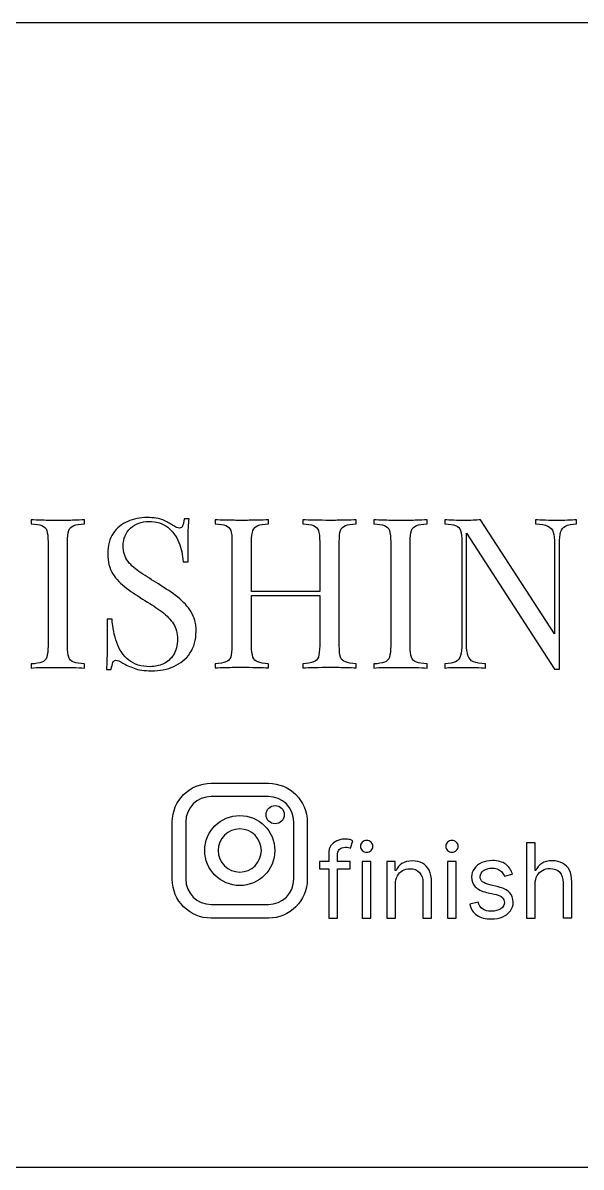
# Model space of a CAD drawing. Header units: millimetres. Extents: x -54 to 54, y -27 to 27.
# Drawn here: x -25.7 to 0.6, y -27 to 27 of the extents above; entities that cross this region are included whole.
import ezdxf

# ---------------------------------------------------------------- set-up
doc = ezdxf.new("R2010")
doc.units = ezdxf.units.MM
doc.header["$MEASUREMENT"] = 0
doc.layers.add('layer 1', color=7, linetype='Continuous')

msp = doc.modelspace()

# ---------------------------------------------------------------- linework, layer by layer
at = {"layer": 'layer 1', "lineweight": 25}
for points in [[(52.5, 27), (52.5, 27), (-52.5, 27), (-52.5, 27)], [(-52.5, -27), (-52.5, -27), (52.5, -27), (52.5, -27)]]:
    msp.add_open_spline(points, degree=3, dxfattribs=at)
at = {"layer": 'layer 1', "color": 242}
for points, knots in [([(-22.7658, 3.5476), (-22.7658, 3.5476), (-22.7658, 3.3523), (-22.7658, 3.3523), (-22.7658, 3.3523), (-22.9882, 3.3468), (-23.1619, 3.3197), (-23.2759, 3.2763), (-23.2759, 3.2763), (-23.3898, 3.2329), (-23.4659, 3.1569), (-23.5092, 3.0375), (-23.5092, 3.0375), (-23.5526, 2.9181), (-23.5689, 2.7444), (-23.5689, 2.5002), (-23.5689, 2.5002), (-23.5689, 2.5002), (-23.5689, -2.4003), (-23.5689, -2.4003), (-23.5689, -2.4003), (-23.5689, -2.6391), (-23.5473, -2.8182), (-23.5092, -2.9321), (-23.5092, -2.9321), (-23.4712, -3.0461), (-23.3898, -3.1274), (-23.2759, -3.1709), (-23.2759, -3.1709), (-23.1619, -3.2089), (-22.9937, -3.236), (-22.7658, -3.2522), (-22.7658, -3.2522), (-22.7658, -3.2522), (-22.7658, -3.4476), (-22.7658, -3.4476), (-22.7658, -3.4476), (-22.9177, -3.4368), (-23.1077, -3.4259), (-23.3356, -3.4204), (-23.3356, -3.4204), (-23.5635, -3.4204), (-23.7915, -3.4204), (-24.0249, -3.4204), (-24.0249, -3.4204), (-24.2799, -3.4204), (-24.5242, -3.4204), (-24.7466, -3.4204), (-24.7466, -3.4204), (-24.9691, -3.4204), (-25.1537, -3.4313), (-25.2893, -3.4476), (-25.2893, -3.4476), (-25.2893, -3.4476), (-25.2893, -3.2522), (-25.2893, -3.2522), (-25.2893, -3.2522), (-25.0668, -3.2415), (-24.8931, -3.2143), (-24.7791, -3.1709), (-24.7791, -3.1709), (-24.6652, -3.1329), (-24.5838, -3.0515), (-24.5458, -2.9321), (-24.5458, -2.9321), (-24.5078, -2.8127), (-24.4861, -2.6336), (-24.4861, -2.4003), (-24.4861, -2.4003), (-24.4861, -2.4003), (-24.4861, 2.5002), (-24.4861, 2.5002), (-24.4861, 2.5002), (-24.4861, 2.7444), (-24.5078, 2.9235), (-24.5458, 3.0375), (-24.5458, 3.0375), (-24.5838, 3.1514), (-24.6652, 3.2328), (-24.7791, 3.2763), (-24.7791, 3.2763), (-24.8931, 3.3197), (-25.0613, 3.3468), (-25.2893, 3.3523), (-25.2893, 3.3523), (-25.2893, 3.3523), (-25.2893, 3.5476), (-25.2893, 3.5476), (-25.2893, 3.5476), (-25.1536, 3.5421), (-24.9691, 3.5367), (-24.7466, 3.526), (-24.7466, 3.526), (-24.5242, 3.5205), (-24.28, 3.5151), (-24.0249, 3.5151), (-24.0249, 3.5151), (-23.7915, 3.5151), (-23.5635, 3.5151), (-23.3356, 3.526), (-23.3356, 3.526), (-23.1077, 3.5314), (-22.9177, 3.5367), (-22.7658, 3.5476)], [0, 0, 0, 0, 0.037037, 0.037037, 0.037037, 0.037037, 0.0740741, 0.0740741, 0.0740741, 0.0740741, 0.1111111, 0.1111111, 0.1111111, 0.1111111, 0.1481481, 0.1481481, 0.1481481, 0.1481481, 0.1851852, 0.1851852, 0.1851852, 0.1851852, 0.2222222, 0.2222222, 0.2222222, 0.2222222, 0.2592593, 0.2592593, 0.2592593, 0.2592593, 0.2962963, 0.2962963, 0.2962963, 0.2962963, 0.3333333, 0.3333333, 0.3333333, 0.3333333, 0.3703704, 0.3703704, 0.3703704, 0.3703704, 0.4074074, 0.4074074, 0.4074074, 0.4074074, 0.4444444, 0.4444444, 0.4444444, 0.4444444, 0.4814815, 0.4814815, 0.4814815, 0.4814815, 0.5185185, 0.5185185, 0.5185185, 0.5185185, 0.5555556, 0.5555556, 0.5555556, 0.5555556, 0.5925926, 0.5925926, 0.5925926, 0.5925926, 0.6296296, 0.6296296, 0.6296296, 0.6296296, 0.6666667, 0.6666667, 0.6666667, 0.6666667, 0.7037037, 0.7037037, 0.7037037, 0.7037037, 0.7407407, 0.7407407, 0.7407407, 0.7407407, 0.7777778, 0.7777778, 0.7777778, 0.7777778, 0.8148148, 0.8148148, 0.8148148, 0.8148148, 0.8518519, 0.8518519, 0.8518519, 0.8518519, 0.8888889, 0.8888889, 0.8888889, 0.8888889, 0.9259259, 0.9259259, 0.9259259, 0.9259259, 1, 1, 1, 1]), ([(-19.8244, 3.6562), (-19.4933, 3.6562), (-19.2437, 3.6181), (-19.0754, 3.5422), (-19.0754, 3.5422), (-18.9018, 3.4662), (-18.7553, 3.3848), (-18.6196, 3.2925), (-18.6196, 3.2925), (-18.5382, 3.2492), (-18.4786, 3.2111), (-18.4243, 3.1895), (-18.4243, 3.1895), (-18.37, 3.1678), (-18.3265, 3.1569), (-18.2832, 3.1569), (-18.2832, 3.1569), (-18.2181, 3.1569), (-18.1692, 3.195), (-18.1421, 3.2655), (-18.1421, 3.2655), (-18.1149, 3.336), (-18.0878, 3.4446), (-18.0661, 3.5911), (-18.0661, 3.5911), (-18.0661, 3.5911), (-17.8381, 3.591), (-17.8381, 3.591), (-17.8381, 3.591), (-17.8436, 3.477), (-17.8544, 3.3468), (-17.8653, 3.1895), (-17.8653, 3.1895), (-17.8762, 3.0321), (-17.8816, 2.8312), (-17.887, 2.5762), (-17.887, 2.5762), (-17.887, 2.3211), (-17.887, 1.9901), (-17.887, 1.5723), (-17.887, 1.5723), (-17.887, 1.5723), (-18.1149, 1.5723), (-18.1149, 1.5723), (-18.1149, 1.5723), (-18.1366, 1.887), (-18.2017, 2.1909), (-18.3212, 2.4839), (-18.3212, 2.4839), (-18.4405, 2.7716), (-18.6142, 3.0103), (-18.8421, 3.1949), (-18.8421, 3.1949), (-19.07, 3.3793), (-19.3685, 3.4716), (-19.7375, 3.4716), (-19.7375, 3.4716), (-20.0849, 3.4716), (-20.3724, 3.3686), (-20.6005, 3.1569), (-20.6005, 3.1569), (-20.8284, 2.9453), (-20.9423, 2.6685), (-20.9423, 2.3266), (-20.9423, 2.3266), (-20.9423, 2.0281), (-20.8663, 1.7839), (-20.7143, 1.5831), (-20.7143, 1.5831), (-20.5624, 1.3823), (-20.3617, 1.2032), (-20.1066, 1.0404), (-20.1066, 1.0404), (-19.8515, 0.8776), (-19.5801, 0.7039), (-19.2817, 0.5194), (-19.2817, 0.5194), (-18.9398, 0.3078), (-18.6359, 0.1016), (-18.3699, -0.1101), (-18.3699, -0.1101), (-18.104, -0.3163), (-17.8924, -0.5443), (-17.7404, -0.7938), (-17.7404, -0.7938), (-17.5884, -1.0435), (-17.507, -1.3474), (-17.507, -1.7001), (-17.507, -1.7001), (-17.507, -2.1234), (-17.6047, -2.4708), (-17.7947, -2.7474), (-17.7947, -2.7474), (-17.9847, -3.0242), (-18.2396, -3.2305), (-18.5545, -3.3716), (-18.5545, -3.3716), (-18.8692, -3.5073), (-19.2221, -3.5778), (-19.6019, -3.5778), (-19.6019, -3.5778), (-19.9492, -3.5778), (-20.2259, -3.5398), (-20.4322, -3.4584), (-20.4322, -3.4584), (-20.6384, -3.377), (-20.8121, -3.2956), (-20.9531, -3.2143), (-20.9531, -3.2143), (-21.0998, -3.122), (-21.2082, -3.0785), (-21.2896, -3.0785), (-21.2896, -3.0785), (-21.3547, -3.0785), (-21.4036, -3.1165), (-21.4307, -3.1871), (-21.4307, -3.1871), (-21.4579, -3.2576), (-21.485, -3.3662), (-21.5068, -3.5127), (-21.5068, -3.5127), (-21.5068, -3.5127), (-21.7347, -3.5127), (-21.7347, -3.5127), (-21.7347, -3.5127), (-21.7238, -3.377), (-21.7129, -3.2088), (-21.7075, -3.0243), (-21.7075, -3.0243), (-21.7075, -2.8343), (-21.702, -2.5901), (-21.6966, -2.2862), (-21.6966, -2.2862), (-21.6966, -1.9823), (-21.6966, -1.6025), (-21.6966, -1.1411), (-21.6966, -1.1411), (-21.6966, -1.1411), (-21.4688, -1.1412), (-21.4688, -1.1412), (-21.4688, -1.1412), (-21.4416, -1.5373), (-21.3656, -1.9064), (-21.2463, -2.2483), (-21.2463, -2.2483), (-21.1268, -2.5901), (-20.937, -2.8669), (-20.6819, -3.0732), (-20.6819, -3.0732), (-20.4269, -3.2794), (-20.0904, -3.3825), (-19.667, -3.3825), (-19.667, -3.3825), (-19.45, -3.3825), (-19.2437, -3.3391), (-19.0484, -3.2467), (-19.0484, -3.2467), (-18.853, -3.1599), (-18.6956, -3.0134), (-18.5707, -2.8235), (-18.5707, -2.8235), (-18.4459, -2.6336), (-18.3809, -2.3785), (-18.3809, -2.0692), (-18.3809, -2.0692), (-18.3809, -1.7978), (-18.4459, -1.5645), (-18.5707, -1.3636), (-18.5707, -1.3636), (-18.701, -1.1629), (-18.8802, -0.9729), (-19.1081, -0.7993), (-19.1081, -0.7993), (-19.3414, -0.6257), (-19.6074, -0.4466), (-19.9167, -0.262), (-19.9167, -0.262), (-20.226, -0.072), (-20.5137, 0.1232), (-20.785, 0.3187), (-20.785, 0.3187), (-21.0564, 0.5141), (-21.2681, 0.7474), (-21.4309, 1.0025), (-21.4309, 1.0025), (-21.5937, 1.2629), (-21.6749, 1.5776), (-21.6749, 1.9467), (-21.6749, 1.9467), (-21.6749, 2.3374), (-21.5882, 2.6576), (-21.4145, 2.9073), (-21.4145, 2.9073), (-21.2409, 3.1623), (-21.013, 3.3469), (-20.7307, 3.4716), (-20.7307, 3.4716), (-20.4486, 3.5965), (-20.1446, 3.6562), (-19.8244, 3.6562), (-19.8244, 3.6562), (-19.8244, 3.6562), (-19.8244, 3.6562), (-19.8244, 3.6562)], [0, 0, 0, 0, 0.0192308, 0.0192308, 0.0192308, 0.0192308, 0.0384615, 0.0384615, 0.0384615, 0.0384615, 0.0576923, 0.0576923, 0.0576923, 0.0576923, 0.0769231, 0.0769231, 0.0769231, 0.0769231, 0.0961538, 0.0961538, 0.0961538, 0.0961538, 0.1153846, 0.1153846, 0.1153846, 0.1153846, 0.1346154, 0.1346154, 0.1346154, 0.1346154, 0.1538462, 0.1538462, 0.1538462, 0.1538462, 0.1730769, 0.1730769, 0.1730769, 0.1730769, 0.1923077, 0.1923077, 0.1923077, 0.1923077, 0.2115385, 0.2115385, 0.2115385, 0.2115385, 0.2307692, 0.2307692, 0.2307692, 0.2307692, 0.25, 0.25, 0.25, 0.25, 0.2692308, 0.2692308, 0.2692308, 0.2692308, 0.2884615, 0.2884615, 0.2884615, 0.2884615, 0.3076923, 0.3076923, 0.3076923, 0.3076923, 0.3269231, 0.3269231, 0.3269231, 0.3269231, 0.3461538, 0.3461538, 0.3461538, 0.3461538, 0.3653846, 0.3653846, 0.3653846, 0.3653846, 0.3846154, 0.3846154, 0.3846154, 0.3846154, 0.4038462, 0.4038462, 0.4038462, 0.4038462, 0.4230769, 0.4230769, 0.4230769, 0.4230769, 0.4423077, 0.4423077, 0.4423077, 0.4423077, 0.4615385, 0.4615385, 0.4615385, 0.4615385, 0.4807692, 0.4807692, 0.4807692, 0.4807692, 0.5, 0.5, 0.5, 0.5, 0.5192308, 0.5192308, 0.5192308, 0.5192308, 0.5384615, 0.5384615, 0.5384615, 0.5384615, 0.5576923, 0.5576923, 0.5576923, 0.5576923, 0.5769231, 0.5769231, 0.5769231, 0.5769231, 0.5961538, 0.5961538, 0.5961538, 0.5961538, 0.6153846, 0.6153846, 0.6153846, 0.6153846, 0.6346154, 0.6346154, 0.6346154, 0.6346154, 0.6538462, 0.6538462, 0.6538462, 0.6538462, 0.6730769, 0.6730769, 0.6730769, 0.6730769, 0.6923077, 0.6923077, 0.6923077, 0.6923077, 0.7115385, 0.7115385, 0.7115385, 0.7115385, 0.7307692, 0.7307692, 0.7307692, 0.7307692, 0.75, 0.75, 0.75, 0.75, 0.7692308, 0.7692308, 0.7692308, 0.7692308, 0.7884615, 0.7884615, 0.7884615, 0.7884615, 0.8076923, 0.8076923, 0.8076923, 0.8076923, 0.8269231, 0.8269231, 0.8269231, 0.8269231, 0.8461538, 0.8461538, 0.8461538, 0.8461538, 0.8653846, 0.8653846, 0.8653846, 0.8653846, 0.8846154, 0.8846154, 0.8846154, 0.8846154, 0.9038462, 0.9038462, 0.9038462, 0.9038462, 0.9230769, 0.9230769, 0.9230769, 0.9230769, 0.9423077, 0.9423077, 0.9423077, 0.9423077, 0.9615385, 0.9615385, 0.9615385, 0.9615385, 1, 1, 1, 1]), ([(-10.756, 2.5002), (-10.756, 2.5002), (-10.756, -2.3948), (-10.756, -2.3948), (-10.756, -2.3948), (-10.756, -2.6336), (-10.7397, -2.8127), (-10.6964, -2.9266), (-10.6964, -2.9266), (-10.6583, -3.0461), (-10.5824, -3.1274), (-10.4685, -3.1599), (-10.4685, -3.1599), (-10.349, -3.198), (-10.1808, -3.2306), (-9.9583, -3.2413), (-9.9583, -3.2413), (-9.9583, -3.2413), (-9.9583, -3.4422), (-9.9583, -3.4422), (-9.9583, -3.4422), (-10.094, -3.4259), (-10.2785, -3.4204), (-10.5064, -3.415), (-10.5064, -3.415), (-10.729, -3.415), (-10.9678, -3.4095), (-11.2227, -3.4095), (-11.2227, -3.4095), (-11.4453, -3.4095), (-11.6732, -3.415), (-11.9065, -3.415), (-11.9065, -3.415), (-12.1344, -3.4204), (-12.3244, -3.4259), (-12.4764, -3.4422), (-12.4764, -3.4422), (-12.4764, -3.4422), (-12.4764, -3.2413), (-12.4764, -3.2413), (-12.4764, -3.2413), (-12.2539, -3.2306), (-12.0856, -3.2034), (-11.9717, -3.1599), (-11.9717, -3.1599), (-11.8578, -3.1274), (-11.7764, -3.0461), (-11.7383, -2.9266), (-11.7383, -2.9266), (-11.7058, -2.8127), (-11.6787, -2.6336), (-11.6787, -2.3948), (-11.6787, -2.3948), (-11.6787, -2.3948), (-11.6787, -0.0287), (-11.6787, -0.0287), (-11.6787, -0.0287), (-11.6787, -0.0287), (-14.8914, -0.0287), (-14.8914, -0.0287), (-14.8914, -0.0287), (-14.8914, -0.0287), (-14.8914, -2.3948), (-14.8914, -2.3948), (-14.8914, -2.3948), (-14.8914, -2.6336), (-14.8697, -2.8127), (-14.8262, -2.9266), (-14.8262, -2.9266), (-14.7883, -3.0461), (-14.7123, -3.1274), (-14.5983, -3.1599), (-14.5983, -3.1599), (-14.4844, -3.198), (-14.3107, -3.2306), (-14.0881, -3.2413), (-14.0881, -3.2413), (-14.0881, -3.2413), (-14.0881, -3.4422), (-14.0881, -3.4422), (-14.0881, -3.4422), (-14.2455, -3.4259), (-14.4355, -3.4204), (-14.658, -3.415), (-14.658, -3.415), (-14.886, -3.415), (-15.1193, -3.4095), (-15.3472, -3.4095), (-15.3472, -3.4095), (-15.6023, -3.4095), (-15.8411, -3.415), (-16.0635, -3.415), (-16.0635, -3.415), (-16.286, -3.4204), (-16.4706, -3.4259), (-16.6116, -3.4422), (-16.6116, -3.4422), (-16.6116, -3.4422), (-16.6116, -3.2413), (-16.6116, -3.2413), (-16.6116, -3.2413), (-16.3892, -3.2306), (-16.2155, -3.2034), (-16.1016, -3.1599), (-16.1016, -3.1599), (-15.9876, -3.1274), (-15.9116, -3.0461), (-15.8737, -2.9266), (-15.8737, -2.9266), (-15.8356, -2.8127), (-15.8139, -2.6336), (-15.8139, -2.3948), (-15.8139, -2.3948), (-15.8139, -2.3948), (-15.8139, 2.5002), (-15.8139, 2.5002), (-15.8139, 2.5002), (-15.8139, 2.7499), (-15.8302, 2.9235), (-15.8737, 3.043), (-15.8737, 3.043), (-15.9116, 3.1569), (-15.9876, 3.2383), (-16.1016, 3.2763), (-16.1016, 3.2763), (-16.2155, 3.3197), (-16.3892, 3.3468), (-16.6116, 3.3523), (-16.6116, 3.3523), (-16.6116, 3.3523), (-16.6116, 3.5476), (-16.6116, 3.5476), (-16.6116, 3.5476), (-16.476, 3.5421), (-16.2915, 3.5367), (-16.0635, 3.5314), (-16.0635, 3.5314), (-15.8411, 3.5259), (-15.5969, 3.5205), (-15.3472, 3.5205), (-15.3472, 3.5205), (-15.1193, 3.5205), (-14.886, 3.526), (-14.658, 3.5314), (-14.658, 3.5314), (-14.4355, 3.5367), (-14.2455, 3.5421), (-14.0881, 3.5476), (-14.0881, 3.5476), (-14.0881, 3.5476), (-14.0881, 3.3523), (-14.0881, 3.3523), (-14.0881, 3.3523), (-14.3107, 3.3468), (-14.4844, 3.3251), (-14.5983, 3.2763), (-14.5983, 3.2763), (-14.7123, 3.2383), (-14.7883, 3.1569), (-14.8262, 3.043), (-14.8262, 3.043), (-14.8643, 2.929), (-14.8914, 2.7499), (-14.8914, 2.5002), (-14.8914, 2.5002), (-14.8914, 2.5002), (-14.8914, 0.1721), (-14.8914, 0.1721), (-14.8914, 0.1721), (-14.8914, 0.1721), (-11.6787, 0.1721), (-11.6787, 0.1721), (-11.6787, 0.1721), (-11.6787, 0.1721), (-11.6787, 2.5002), (-11.6787, 2.5002), (-11.6787, 2.5002), (-11.6787, 2.7499), (-11.7004, 2.9235), (-11.7383, 3.043), (-11.7383, 3.043), (-11.7764, 3.1569), (-11.8578, 3.2383), (-11.9717, 3.2763), (-11.9717, 3.2763), (-12.0856, 3.3197), (-12.2539, 3.3468), (-12.4764, 3.3523), (-12.4764, 3.3523), (-12.4764, 3.3523), (-12.4764, 3.5476), (-12.4764, 3.5476), (-12.4764, 3.5476), (-12.3244, 3.5421), (-12.1399, 3.5367), (-11.9065, 3.5314), (-11.9065, 3.5314), (-11.6732, 3.5259), (-11.4453, 3.5205), (-11.2227, 3.5205), (-11.2227, 3.5205), (-10.9623, 3.5205), (-10.729, 3.526), (-10.5064, 3.5314), (-10.5064, 3.5314), (-10.2839, 3.5367), (-10.0994, 3.5421), (-9.9583, 3.5476), (-9.9583, 3.5476), (-9.9583, 3.5476), (-9.9583, 3.3523), (-9.9583, 3.3523), (-9.9583, 3.3523), (-10.1808, 3.3468), (-10.349, 3.3251), (-10.4685, 3.2763), (-10.4685, 3.2763), (-10.5823, 3.2383), (-10.6583, 3.1569), (-10.6964, 3.043), (-10.6964, 3.043), (-10.7343, 2.929), (-10.756, 2.7499), (-10.756, 2.5002)], [0, 0, 0, 0, 0.0175439, 0.0175439, 0.0175439, 0.0175439, 0.0350877, 0.0350877, 0.0350877, 0.0350877, 0.0526316, 0.0526316, 0.0526316, 0.0526316, 0.0701754, 0.0701754, 0.0701754, 0.0701754, 0.0877193, 0.0877193, 0.0877193, 0.0877193, 0.1052632, 0.1052632, 0.1052632, 0.1052632, 0.122807, 0.122807, 0.122807, 0.122807, 0.1403509, 0.1403509, 0.1403509, 0.1403509, 0.1578947, 0.1578947, 0.1578947, 0.1578947, 0.1754386, 0.1754386, 0.1754386, 0.1754386, 0.1929825, 0.1929825, 0.1929825, 0.1929825, 0.2105263, 0.2105263, 0.2105263, 0.2105263, 0.2280702, 0.2280702, 0.2280702, 0.2280702, 0.245614, 0.245614, 0.245614, 0.245614, 0.2631579, 0.2631579, 0.2631579, 0.2631579, 0.2807018, 0.2807018, 0.2807018, 0.2807018, 0.2982456, 0.2982456, 0.2982456, 0.2982456, 0.3157895, 0.3157895, 0.3157895, 0.3157895, 0.3333333, 0.3333333, 0.3333333, 0.3333333, 0.3508772, 0.3508772, 0.3508772, 0.3508772, 0.3684211, 0.3684211, 0.3684211, 0.3684211, 0.3859649, 0.3859649, 0.3859649, 0.3859649, 0.4035088, 0.4035088, 0.4035088, 0.4035088, 0.4210526, 0.4210526, 0.4210526, 0.4210526, 0.4385965, 0.4385965, 0.4385965, 0.4385965, 0.4561404, 0.4561404, 0.4561404, 0.4561404, 0.4736842, 0.4736842, 0.4736842, 0.4736842, 0.4912281, 0.4912281, 0.4912281, 0.4912281, 0.5087719, 0.5087719, 0.5087719, 0.5087719, 0.5263158, 0.5263158, 0.5263158, 0.5263158, 0.5438596, 0.5438596, 0.5438596, 0.5438596, 0.5614035, 0.5614035, 0.5614035, 0.5614035, 0.5789474, 0.5789474, 0.5789474, 0.5789474, 0.5964912, 0.5964912, 0.5964912, 0.5964912, 0.6140351, 0.6140351, 0.6140351, 0.6140351, 0.6315789, 0.6315789, 0.6315789, 0.6315789, 0.6491228, 0.6491228, 0.6491228, 0.6491228, 0.6666667, 0.6666667, 0.6666667, 0.6666667, 0.6842105, 0.6842105, 0.6842105, 0.6842105, 0.7017544, 0.7017544, 0.7017544, 0.7017544, 0.7192982, 0.7192982, 0.7192982, 0.7192982, 0.7368421, 0.7368421, 0.7368421, 0.7368421, 0.754386, 0.754386, 0.754386, 0.754386, 0.7719298, 0.7719298, 0.7719298, 0.7719298, 0.7894737, 0.7894737, 0.7894737, 0.7894737, 0.8070175, 0.8070175, 0.8070175, 0.8070175, 0.8245614, 0.8245614, 0.8245614, 0.8245614, 0.8421053, 0.8421053, 0.8421053, 0.8421053, 0.8596491, 0.8596491, 0.8596491, 0.8596491, 0.877193, 0.877193, 0.877193, 0.877193, 0.8947368, 0.8947368, 0.8947368, 0.8947368, 0.9122807, 0.9122807, 0.9122807, 0.9122807, 0.9298246, 0.9298246, 0.9298246, 0.9298246, 0.9473684, 0.9473684, 0.9473684, 0.9473684, 0.9649123, 0.9649123, 0.9649123, 0.9649123, 1, 1, 1, 1]), ([(-6.6099, 3.5476), (-6.6099, 3.5476), (-6.6099, 3.3523), (-6.6099, 3.3523), (-6.6099, 3.3523), (-6.8324, 3.3468), (-7.0061, 3.3197), (-7.1201, 3.2763), (-7.1201, 3.2763), (-7.234, 3.2329), (-7.31, 3.1569), (-7.3534, 3.0375), (-7.3534, 3.0375), (-7.3968, 2.9181), (-7.4131, 2.7444), (-7.4131, 2.5002), (-7.4131, 2.5002), (-7.4131, 2.5002), (-7.4131, -2.4003), (-7.4131, -2.4003), (-7.4131, -2.4003), (-7.4131, -2.6391), (-7.3914, -2.8182), (-7.3534, -2.9321), (-7.3534, -2.9321), (-7.3154, -3.0461), (-7.234, -3.1274), (-7.1201, -3.1709), (-7.1201, -3.1709), (-7.0061, -3.2089), (-6.8379, -3.236), (-6.6099, -3.2522), (-6.6099, -3.2522), (-6.6099, -3.2522), (-6.6099, -3.4476), (-6.6099, -3.4476), (-6.6099, -3.4476), (-6.7619, -3.4368), (-6.9519, -3.4259), (-7.1798, -3.4204), (-7.1798, -3.4204), (-7.4077, -3.4204), (-7.6356, -3.4204), (-7.869, -3.4204), (-7.869, -3.4204), (-8.124, -3.4204), (-8.3682, -3.4204), (-8.5908, -3.4204), (-8.5908, -3.4204), (-8.8133, -3.4204), (-8.9978, -3.4313), (-9.1335, -3.4476), (-9.1335, -3.4476), (-9.1335, -3.4476), (-9.1335, -3.2522), (-9.1335, -3.2522), (-9.1335, -3.2522), (-8.911, -3.2415), (-8.7373, -3.2143), (-8.6233, -3.1709), (-8.6233, -3.1709), (-8.5094, -3.1329), (-8.428, -3.0515), (-8.39, -2.9321), (-8.39, -2.9321), (-8.352, -2.8127), (-8.3303, -2.6336), (-8.3303, -2.4003), (-8.3303, -2.4003), (-8.3303, -2.4003), (-8.3303, 2.5002), (-8.3303, 2.5002), (-8.3303, 2.5002), (-8.3303, 2.7444), (-8.352, 2.9235), (-8.39, 3.0375), (-8.39, 3.0375), (-8.428, 3.1514), (-8.5094, 3.2328), (-8.6233, 3.2763), (-8.6233, 3.2763), (-8.7373, 3.3197), (-8.9055, 3.3468), (-9.1335, 3.3523), (-9.1335, 3.3523), (-9.1335, 3.3523), (-9.1335, 3.5476), (-9.1335, 3.5476), (-9.1335, 3.5476), (-8.9978, 3.5421), (-8.8133, 3.5367), (-8.5908, 3.526), (-8.5908, 3.526), (-8.3682, 3.5205), (-8.1242, 3.5151), (-7.869, 3.5151), (-7.869, 3.5151), (-7.6356, 3.5151), (-7.4077, 3.5151), (-7.1798, 3.526), (-7.1798, 3.526), (-6.9519, 3.5314), (-6.7619, 3.5367), (-6.6099, 3.5476)], [0, 0, 0, 0, 0.037037, 0.037037, 0.037037, 0.037037, 0.0740741, 0.0740741, 0.0740741, 0.0740741, 0.1111111, 0.1111111, 0.1111111, 0.1111111, 0.1481481, 0.1481481, 0.1481481, 0.1481481, 0.1851852, 0.1851852, 0.1851852, 0.1851852, 0.2222222, 0.2222222, 0.2222222, 0.2222222, 0.2592593, 0.2592593, 0.2592593, 0.2592593, 0.2962963, 0.2962963, 0.2962963, 0.2962963, 0.3333333, 0.3333333, 0.3333333, 0.3333333, 0.3703704, 0.3703704, 0.3703704, 0.3703704, 0.4074074, 0.4074074, 0.4074074, 0.4074074, 0.4444444, 0.4444444, 0.4444444, 0.4444444, 0.4814815, 0.4814815, 0.4814815, 0.4814815, 0.5185185, 0.5185185, 0.5185185, 0.5185185, 0.5555556, 0.5555556, 0.5555556, 0.5555556, 0.5925926, 0.5925926, 0.5925926, 0.5925926, 0.6296296, 0.6296296, 0.6296296, 0.6296296, 0.6666667, 0.6666667, 0.6666667, 0.6666667, 0.7037037, 0.7037037, 0.7037037, 0.7037037, 0.7407407, 0.7407407, 0.7407407, 0.7407407, 0.7777778, 0.7777778, 0.7777778, 0.7777778, 0.8148148, 0.8148148, 0.8148148, 0.8148148, 0.8518519, 0.8518519, 0.8518519, 0.8518519, 0.8888889, 0.8888889, 0.8888889, 0.8888889, 0.9259259, 0.9259259, 0.9259259, 0.9259259, 1, 1, 1, 1]), ([(0.4233, 3.5476), (0.4233, 3.5476), (0.4233, 3.3523), (0.4233, 3.3523), (0.4233, 3.3523), (0.2007, 3.3468), (0.0271, 3.3143), (-0.0869, 3.2546), (-0.0869, 3.2546), (-0.2009, 3.1949), (-0.2823, 3.1026), (-0.3202, 2.9669), (-0.3202, 2.9669), (-0.3583, 2.8312), (-0.3799, 2.6467), (-0.3799, 2.4025), (-0.3799, 2.4025), (-0.3799, 2.4025), (-0.3799, -3.4964), (-0.3799, -3.4964), (-0.3799, -3.4964), (-0.3799, -3.4964), (-0.6079, -3.4964), (-0.6079, -3.4964), (-0.6079, -3.4964), (-0.6079, -3.4964), (-4.754, 2.9127), (-4.754, 2.9127), (-4.754, 2.9127), (-4.754, 2.9127), (-4.754, -2.3026), (-4.754, -2.3026), (-4.754, -2.3026), (-4.754, -2.5413), (-4.7323, -2.7259), (-4.6889, -2.8615), (-4.6889, -2.8615), (-4.6454, -2.9973), (-4.5586, -3.0949), (-4.4338, -3.1492), (-4.4338, -3.1492), (-4.3035, -3.2034), (-4.1137, -3.2415), (-3.8586, -3.2522), (-3.8586, -3.2522), (-3.8586, -3.2522), (-3.8586, -3.4476), (-3.8586, -3.4476), (-3.8586, -3.4476), (-3.978, -3.4368), (-4.1299, -3.4259), (-4.3199, -3.4204), (-4.3199, -3.4204), (-4.5098, -3.415), (-4.6944, -3.4204), (-4.8625, -3.4204), (-4.8625, -3.4204), (-5.0308, -3.4204), (-5.1936, -3.4204), (-5.3618, -3.4204), (-5.3618, -3.4204), (-5.5301, -3.4204), (-5.6712, -3.4313), (-5.7797, -3.4476), (-5.7797, -3.4476), (-5.7797, -3.4476), (-5.7797, -3.2522), (-5.7797, -3.2522), (-5.7797, -3.2522), (-5.5572, -3.2415), (-5.3836, -3.2034), (-5.2695, -3.1492), (-5.2695, -3.1492), (-5.1557, -3.0949), (-5.0797, -2.9973), (-5.0362, -2.8615), (-5.0362, -2.8615), (-4.9983, -2.7259), (-4.9765, -2.5413), (-4.9765, -2.3026), (-4.9765, -2.3026), (-4.9765, -2.3026), (-4.9765, 2.5002), (-4.9765, 2.5002), (-4.9765, 2.5002), (-4.9765, 2.7444), (-4.9983, 2.9235), (-5.0362, 3.0375), (-5.0362, 3.0375), (-5.0743, 3.1514), (-5.1502, 3.2328), (-5.2695, 3.2763), (-5.2695, 3.2763), (-5.3835, 3.3197), (-5.5572, 3.3468), (-5.7797, 3.3523), (-5.7797, 3.3523), (-5.7797, 3.3523), (-5.7797, 3.5476), (-5.7797, 3.5476), (-5.7797, 3.5476), (-5.6658, 3.5421), (-5.5246, 3.5367), (-5.3618, 3.526), (-5.3618, 3.526), (-5.1936, 3.5205), (-5.0253, 3.5151), (-4.8625, 3.5151), (-4.8625, 3.5151), (-4.716, 3.5151), (-4.5804, 3.5151), (-4.4502, 3.526), (-4.4502, 3.526), (-4.3199, 3.5314), (-4.2005, 3.5367), (-4.0919, 3.5476), (-4.0919, 3.5476), (-4.0919, 3.5476), (-0.6025, -1.825), (-0.6025, -1.825), (-0.6025, -1.825), (-0.6025, -1.825), (-0.6025, 2.4025), (-0.6025, 2.4025), (-0.6025, 2.4025), (-0.6025, 2.6467), (-0.6241, 2.8313), (-0.6675, 2.9669), (-0.6675, 2.9669), (-0.7109, 3.0972), (-0.7978, 3.1949), (-0.9226, 3.2546), (-0.9226, 3.2546), (-1.0528, 3.3143), (-1.2428, 3.3468), (-1.5033, 3.3523), (-1.5033, 3.3523), (-1.5033, 3.3523), (-1.5033, 3.5476), (-1.5033, 3.5476), (-1.5033, 3.5476), (-1.3839, 3.5421), (-1.2265, 3.5367), (-1.0365, 3.526), (-1.0365, 3.526), (-0.8467, 3.5151), (-0.6621, 3.5151), (-0.4993, 3.5151), (-0.4993, 3.5151), (-0.3364, 3.5151), (-0.1574, 3.5151), (0.0109, 3.526), (0.0109, 3.526), (0.1791, 3.5314), (0.3147, 3.5367), (0.4179, 3.5476), (0.4179, 3.5476), (0.4179, 3.5476), (0.4233, 3.5476), (0.4233, 3.5476)], [0, 0, 0, 0, 0.0243902, 0.0243902, 0.0243902, 0.0243902, 0.0487805, 0.0487805, 0.0487805, 0.0487805, 0.0731707, 0.0731707, 0.0731707, 0.0731707, 0.097561, 0.097561, 0.097561, 0.097561, 0.1219512, 0.1219512, 0.1219512, 0.1219512, 0.1463415, 0.1463415, 0.1463415, 0.1463415, 0.1707317, 0.1707317, 0.1707317, 0.1707317, 0.195122, 0.195122, 0.195122, 0.195122, 0.2195122, 0.2195122, 0.2195122, 0.2195122, 0.2439024, 0.2439024, 0.2439024, 0.2439024, 0.2682927, 0.2682927, 0.2682927, 0.2682927, 0.2926829, 0.2926829, 0.2926829, 0.2926829, 0.3170732, 0.3170732, 0.3170732, 0.3170732, 0.3414634, 0.3414634, 0.3414634, 0.3414634, 0.3658537, 0.3658537, 0.3658537, 0.3658537, 0.3902439, 0.3902439, 0.3902439, 0.3902439, 0.4146341, 0.4146341, 0.4146341, 0.4146341, 0.4390244, 0.4390244, 0.4390244, 0.4390244, 0.4634146, 0.4634146, 0.4634146, 0.4634146, 0.4878049, 0.4878049, 0.4878049, 0.4878049, 0.5121951, 0.5121951, 0.5121951, 0.5121951, 0.5365854, 0.5365854, 0.5365854, 0.5365854, 0.5609756, 0.5609756, 0.5609756, 0.5609756, 0.5853659, 0.5853659, 0.5853659, 0.5853659, 0.6097561, 0.6097561, 0.6097561, 0.6097561, 0.6341463, 0.6341463, 0.6341463, 0.6341463, 0.6585366, 0.6585366, 0.6585366, 0.6585366, 0.6829268, 0.6829268, 0.6829268, 0.6829268, 0.7073171, 0.7073171, 0.7073171, 0.7073171, 0.7317073, 0.7317073, 0.7317073, 0.7317073, 0.7560976, 0.7560976, 0.7560976, 0.7560976, 0.7804878, 0.7804878, 0.7804878, 0.7804878, 0.804878, 0.804878, 0.804878, 0.804878, 0.8292683, 0.8292683, 0.8292683, 0.8292683, 0.8536585, 0.8536585, 0.8536585, 0.8536585, 0.8780488, 0.8780488, 0.8780488, 0.8780488, 0.902439, 0.902439, 0.902439, 0.902439, 0.9268293, 0.9268293, 0.9268293, 0.9268293, 0.9512195, 0.9512195, 0.9512195, 0.9512195, 1, 1, 1, 1]), ([(-14.0959, -8.8842), (-14.0959, -8.8842), (-16.7985, -8.8842), (-16.7985, -8.8842), (-16.7985, -8.8842), (-17.8079, -8.8842), (-18.6301, -9.7065), (-18.6301, -10.7159), (-18.6301, -10.7159), (-18.6301, -10.7159), (-18.6301, -13.4183), (-18.6301, -13.4183), (-18.6301, -13.4183), (-18.6301, -14.4278), (-17.8079, -15.2499), (-16.7985, -15.2499), (-16.7985, -15.2499), (-16.7985, -15.2499), (-14.0959, -15.2499), (-14.0959, -15.2499), (-14.0959, -15.2499), (-13.0866, -15.2499), (-12.2644, -14.4278), (-12.2644, -13.4183), (-12.2644, -13.4183), (-12.2644, -13.4183), (-12.2644, -10.7159), (-12.2644, -10.7159), (-12.2644, -10.7159), (-12.2644, -9.7065), (-13.0866, -8.8842), (-14.0959, -8.8842)], [0, 0, 0, 0, 0.1111111, 0.1111111, 0.1111111, 0.1111111, 0.2222222, 0.2222222, 0.2222222, 0.2222222, 0.3333333, 0.3333333, 0.3333333, 0.3333333, 0.4444444, 0.4444444, 0.4444444, 0.4444444, 0.5555556, 0.5555556, 0.5555556, 0.5555556, 0.6666667, 0.6666667, 0.6666667, 0.6666667, 0.7777778, 0.7777778, 0.7777778, 0.7777778, 1, 1, 1, 1]), ([(-12.8994, -10.7077), (-12.8994, -10.7077), (-12.8994, -13.4102), (-12.8994, -13.4102), (-12.8994, -13.4102), (-12.8994, -14.0695), (-13.4366, -14.6068), (-14.0959, -14.6068), (-14.0959, -14.6068), (-14.0959, -14.6068), (-16.7985, -14.6069), (-16.7985, -14.6069), (-16.7985, -14.6069), (-17.4579, -14.6069), (-17.9951, -14.0695), (-17.9951, -13.4103), (-17.9951, -13.4103), (-17.9951, -13.4103), (-17.9951, -10.7077), (-17.9951, -10.7077), (-17.9951, -10.7077), (-17.9951, -10.0484), (-17.4579, -9.5111), (-16.7985, -9.5111), (-16.7985, -9.5111), (-16.7985, -9.5111), (-14.0959, -9.511), (-14.0959, -9.511), (-14.0959, -9.511), (-13.4366, -9.511), (-12.8994, -10.0483), (-12.8994, -10.7076), (-12.8994, -10.7076), (-12.8994, -10.7076), (-12.8994, -10.7077), (-12.8994, -10.7077)], [0, 0, 0, 0, 0.1, 0.1, 0.1, 0.1, 0.2, 0.2, 0.2, 0.2, 0.3, 0.3, 0.3, 0.3, 0.4, 0.4, 0.4, 0.4, 0.5, 0.5, 0.5, 0.5, 0.6, 0.6, 0.6, 0.6, 0.7, 0.7, 0.7, 0.7, 0.8, 0.8, 0.8, 0.8, 1, 1, 1, 1]), ([(-13.7785, -9.9344), (-14.0147, -9.9344), (-14.21, -10.1298), (-14.21, -10.3658), (-14.21, -10.3658), (-14.21, -10.6019), (-14.0147, -10.7973), (-13.7785, -10.7973), (-13.7785, -10.7973), (-13.5424, -10.7973), (-13.3471, -10.6019), (-13.3471, -10.3658), (-13.3471, -10.3658), (-13.3471, -10.1298), (-13.5424, -9.9344), (-13.7785, -9.9344)], [0, 0, 0, 0, 0.2, 0.2, 0.2, 0.2, 0.4, 0.4, 0.4, 0.4, 0.6, 0.6, 0.6, 0.6, 1, 1, 1, 1]), ([(-15.4472, -10.4064), (-16.359, -10.4064), (-17.0997, -11.1473), (-17.0997, -12.059), (-17.0997, -12.059), (-17.0997, -12.9707), (-16.359, -13.7115), (-15.4472, -13.7115), (-15.4472, -13.7115), (-14.5355, -13.7115), (-13.7948, -12.9707), (-13.7948, -12.059), (-13.7948, -12.059), (-13.7948, -11.1473), (-14.5355, -10.4064), (-15.4472, -10.4064)], [0, 0, 0, 0, 0.2, 0.2, 0.2, 0.2, 0.4, 0.4, 0.4, 0.4, 0.6, 0.6, 0.6, 0.6, 1, 1, 1, 1]), ([(-14.4297, -12.059), (-14.4297, -12.6206), (-14.8855, -13.0766), (-15.4473, -13.0766), (-15.4473, -13.0766), (-16.0091, -13.0766), (-16.4649, -12.6207), (-16.4649, -12.059), (-16.4649, -12.059), (-16.4649, -11.4972), (-16.0091, -11.0415), (-15.4473, -11.0415), (-15.4473, -11.0415), (-14.8855, -11.0415), (-14.4297, -11.4972), (-14.4297, -12.059)], [0, 0, 0, 0, 0.2, 0.2, 0.2, 0.2, 0.4, 0.4, 0.4, 0.4, 0.6, 0.6, 0.6, 0.6, 1, 1, 1, 1]), ([(-10.8432, -12.3054), (-10.8432, -12.3054), (-10.8432, -12.5766), (-10.8432, -12.5766), (-10.8432, -12.5766), (-10.8432, -12.5766), (-10.2464, -12.5766), (-10.2464, -12.5766), (-10.2464, -12.5766), (-10.2464, -12.5766), (-10.2464, -12.924), (-10.2464, -12.924), (-10.2464, -12.924), (-10.2464, -12.924), (-10.8432, -12.924), (-10.8432, -12.924), (-10.8432, -12.924), (-10.8432, -12.924), (-10.8432, -15.2466), (-10.8432, -15.2466), (-10.8432, -15.2466), (-10.8432, -15.2466), (-11.2557, -15.2466), (-11.2557, -15.2466), (-11.2557, -15.2466), (-11.2557, -15.2466), (-11.2557, -12.924), (-11.2557, -12.924), (-11.2557, -12.924), (-11.2557, -12.924), (-11.6844, -12.924), (-11.6844, -12.924), (-11.6844, -12.924), (-11.6844, -12.924), (-11.6844, -12.5766), (-11.6844, -12.5766), (-11.6844, -12.5766), (-11.6844, -12.5766), (-11.2557, -12.5766), (-11.2557, -12.5766), (-11.2557, -12.5766), (-11.2557, -12.5766), (-11.2557, -12.2076), (-11.2557, -12.2076), (-11.2557, -12.2076), (-11.2557, -12.0557), (-11.2177, -11.9308), (-11.1472, -11.8277), (-11.1472, -11.8277), (-11.0712, -11.7247), (-10.9789, -11.6487), (-10.8649, -11.5998), (-10.8649, -11.5998), (-10.7511, -11.5456), (-10.6316, -11.5238), (-10.5014, -11.5238), (-10.5014, -11.5238), (-10.4037, -11.5238), (-10.3223, -11.5292), (-10.2572, -11.5455), (-10.2572, -11.5455), (-10.192, -11.5618), (-10.1432, -11.578), (-10.116, -11.5943), (-10.116, -11.5943), (-10.116, -11.5943), (-10.23, -11.9471), (-10.23, -11.9471), (-10.23, -11.9471), (-10.23, -11.9471), (-10.2842, -11.9308), (-10.3169, -11.9199), (-10.3169, -11.9199), (-10.3548, -11.909), (-10.4037, -11.9036), (-10.4634, -11.9036), (-10.4634, -11.9036), (-10.5992, -11.9036), (-10.6967, -11.9362), (-10.7565, -12.0067), (-10.7565, -12.0067), (-10.8162, -12.0772), (-10.8434, -12.175), (-10.8434, -12.3052), (-10.8434, -12.3052), (-10.8434, -12.3052), (-10.8432, -12.3054), (-10.8432, -12.3054)], [0, 0, 0, 0, 0.0434783, 0.0434783, 0.0434783, 0.0434783, 0.0869565, 0.0869565, 0.0869565, 0.0869565, 0.1304348, 0.1304348, 0.1304348, 0.1304348, 0.173913, 0.173913, 0.173913, 0.173913, 0.2173913, 0.2173913, 0.2173913, 0.2173913, 0.2608696, 0.2608696, 0.2608696, 0.2608696, 0.3043478, 0.3043478, 0.3043478, 0.3043478, 0.3478261, 0.3478261, 0.3478261, 0.3478261, 0.3913043, 0.3913043, 0.3913043, 0.3913043, 0.4347826, 0.4347826, 0.4347826, 0.4347826, 0.4782609, 0.4782609, 0.4782609, 0.4782609, 0.5217391, 0.5217391, 0.5217391, 0.5217391, 0.5652174, 0.5652174, 0.5652174, 0.5652174, 0.6086957, 0.6086957, 0.6086957, 0.6086957, 0.6521739, 0.6521739, 0.6521739, 0.6521739, 0.6956522, 0.6956522, 0.6956522, 0.6956522, 0.7391304, 0.7391304, 0.7391304, 0.7391304, 0.7826087, 0.7826087, 0.7826087, 0.7826087, 0.826087, 0.826087, 0.826087, 0.826087, 0.8695652, 0.8695652, 0.8695652, 0.8695652, 0.9130435, 0.9130435, 0.9130435, 0.9130435, 1, 1, 1, 1]), ([(-9.4648, -12.1371), (-9.5462, -12.1371), (-9.6114, -12.1099), (-9.6711, -12.0557), (-9.6711, -12.0557), (-9.7308, -12.0014), (-9.758, -11.9363), (-9.758, -11.8603), (-9.758, -11.8603), (-9.758, -11.7844), (-9.7308, -11.7193), (-9.6711, -11.6649), (-9.6711, -11.6649), (-9.6114, -11.6107), (-9.5463, -11.5835), (-9.4648, -11.5835), (-9.4648, -11.5835), (-9.3834, -11.5835), (-9.3183, -11.6107), (-9.2586, -11.6649), (-9.2586, -11.6649), (-9.199, -11.7193), (-9.1718, -11.7844), (-9.1718, -11.8603), (-9.1718, -11.8603), (-9.1718, -11.9363), (-9.199, -12.0014), (-9.2586, -12.0557), (-9.2586, -12.0557), (-9.3183, -12.1099), (-9.3834, -12.1371), (-9.4648, -12.1371)], [0, 0, 0, 0, 0.1111111, 0.1111111, 0.1111111, 0.1111111, 0.2222222, 0.2222222, 0.2222222, 0.2222222, 0.3333333, 0.3333333, 0.3333333, 0.3333333, 0.4444444, 0.4444444, 0.4444444, 0.4444444, 0.5555556, 0.5555556, 0.5555556, 0.5555556, 0.6666667, 0.6666667, 0.6666667, 0.6666667, 0.7777778, 0.7777778, 0.7777778, 0.7777778, 1, 1, 1, 1]), ([(-5.4436, -12.1371), (-5.525, -12.1371), (-5.5901, -12.1099), (-5.6498, -12.0557), (-5.6498, -12.0557), (-5.7094, -12.0014), (-5.7366, -11.9363), (-5.7366, -11.8603), (-5.7366, -11.8603), (-5.7366, -11.7844), (-5.7094, -11.7193), (-5.6498, -11.6649), (-5.6498, -11.6649), (-5.5901, -11.6107), (-5.525, -11.5835), (-5.4436, -11.5835), (-5.4436, -11.5835), (-5.3621, -11.5835), (-5.2969, -11.6107), (-5.2373, -11.6649), (-5.2373, -11.6649), (-5.1776, -11.7193), (-5.1504, -11.7844), (-5.1504, -11.8603), (-5.1504, -11.8603), (-5.1504, -11.9363), (-5.1776, -12.0014), (-5.2373, -12.0557), (-5.2373, -12.0557), (-5.2969, -12.1099), (-5.3621, -12.1371), (-5.4436, -12.1371)], [0, 0, 0, 0, 0.1111111, 0.1111111, 0.1111111, 0.1111111, 0.2222222, 0.2222222, 0.2222222, 0.2222222, 0.3333333, 0.3333333, 0.3333333, 0.3333333, 0.4444444, 0.4444444, 0.4444444, 0.4444444, 0.5555556, 0.5555556, 0.5555556, 0.5555556, 0.6666667, 0.6666667, 0.6666667, 0.6666667, 0.7777778, 0.7777778, 0.7777778, 0.7777778, 1, 1, 1, 1]), ([(-1.5254, -13.6403), (-1.5254, -13.6403), (-1.5254, -15.2466), (-1.5254, -15.2466), (-1.5254, -15.2466), (-1.5254, -15.2466), (-1.9324, -15.2466), (-1.9324, -15.2466), (-1.9324, -15.2466), (-1.9324, -15.2466), (-1.9324, -11.6921), (-1.9324, -11.6921), (-1.9324, -11.6921), (-1.9324, -11.6921), (-1.5254, -11.6921), (-1.5254, -11.6921), (-1.5254, -11.6921), (-1.5254, -11.6921), (-1.5254, -12.9999), (-1.5254, -12.9999), (-1.5254, -12.9999), (-1.5254, -12.9999), (-1.4928, -12.9999), (-1.4928, -12.9999), (-1.4928, -12.9999), (-1.4277, -12.8643), (-1.3354, -12.7503), (-1.2107, -12.6689), (-1.2107, -12.6689), (-1.0858, -12.5875), (-0.9176, -12.5441), (-0.706, -12.5441), (-0.706, -12.5441), (-0.5268, -12.5441), (-0.364, -12.5821), (-0.2284, -12.6526), (-0.2284, -12.6526), (-0.0926, -12.7232), (0.0158, -12.8371), (0.0918, -12.9837), (0.0918, -12.9837), (0.1679, -13.1302), (0.2058, -13.3202), (0.2058, -13.548), (0.2058, -13.548), (0.2058, -13.548), (0.2058, -15.2413), (0.2058, -15.2413), (0.2058, -15.2413), (0.2058, -15.2413), (-0.2012, -15.2413), (-0.2012, -15.2413), (-0.2012, -15.2413), (-0.2012, -15.2413), (-0.2012, -13.5752), (-0.2012, -13.5752), (-0.2012, -13.5752), (-0.2012, -13.3636), (-0.2554, -13.2008), (-0.364, -13.0813), (-0.364, -13.0813), (-0.4726, -12.9674), (-0.6245, -12.9077), (-0.8198, -12.9077), (-0.8198, -12.9077), (-0.9556, -12.9077), (-1.0748, -12.9349), (-1.178, -12.9945), (-1.178, -12.9945), (-1.2812, -13.0542), (-1.368, -13.1356), (-1.4277, -13.2442), (-1.4277, -13.2442), (-1.4873, -13.3528), (-1.5199, -13.483), (-1.5199, -13.6403), (-1.5199, -13.6403), (-1.5199, -13.6403), (-1.5254, -13.6403), (-1.5254, -13.6403)], [0, 0, 0, 0, 0.047619, 0.047619, 0.047619, 0.047619, 0.0952381, 0.0952381, 0.0952381, 0.0952381, 0.1428571, 0.1428571, 0.1428571, 0.1428571, 0.1904762, 0.1904762, 0.1904762, 0.1904762, 0.2380952, 0.2380952, 0.2380952, 0.2380952, 0.2857143, 0.2857143, 0.2857143, 0.2857143, 0.3333333, 0.3333333, 0.3333333, 0.3333333, 0.3809524, 0.3809524, 0.3809524, 0.3809524, 0.4285714, 0.4285714, 0.4285714, 0.4285714, 0.4761905, 0.4761905, 0.4761905, 0.4761905, 0.5238095, 0.5238095, 0.5238095, 0.5238095, 0.5714286, 0.5714286, 0.5714286, 0.5714286, 0.6190476, 0.6190476, 0.6190476, 0.6190476, 0.6666667, 0.6666667, 0.6666667, 0.6666667, 0.7142857, 0.7142857, 0.7142857, 0.7142857, 0.7619048, 0.7619048, 0.7619048, 0.7619048, 0.8095238, 0.8095238, 0.8095238, 0.8095238, 0.8571429, 0.8571429, 0.8571429, 0.8571429, 0.9047619, 0.9047619, 0.9047619, 0.9047619, 1, 1, 1, 1]), ([(-9.6711, -15.2466), (-9.6711, -15.2466), (-9.6711, -12.5821), (-9.6711, -12.5821), (-9.6711, -12.5821), (-9.6711, -12.5821), (-9.2641, -12.582), (-9.2641, -12.582), (-9.2641, -12.582), (-9.2641, -12.582), (-9.2641, -15.2466), (-9.2641, -15.2466), (-9.2641, -15.2466), (-9.2641, -15.2466), (-9.6711, -15.2466), (-9.6711, -15.2466)], [0, 0, 0, 0, 0.2, 0.2, 0.2, 0.2, 0.4, 0.4, 0.4, 0.4, 0.6, 0.6, 0.6, 0.6, 1, 1, 1, 1]), ([(-8.1027, -13.6403), (-8.1027, -13.6403), (-8.1027, -15.2466), (-8.1027, -15.2466), (-8.1027, -15.2466), (-8.1027, -15.2466), (-8.5097, -15.2466), (-8.5097, -15.2466), (-8.5097, -15.2466), (-8.5097, -15.2466), (-8.5097, -12.5821), (-8.5097, -12.5821), (-8.5097, -12.5821), (-8.5097, -12.5821), (-8.1136, -12.582), (-8.1136, -12.582), (-8.1136, -12.582), (-8.1136, -12.582), (-8.1136, -12.9999), (-8.1136, -12.9999), (-8.1136, -12.9999), (-8.1136, -12.9999), (-8.081, -12.9999), (-8.081, -12.9999), (-8.081, -12.9999), (-8.0159, -12.8643), (-7.9236, -12.7557), (-7.7988, -12.6744), (-7.7988, -12.6744), (-7.674, -12.593), (-7.5057, -12.5496), (-7.305, -12.5496), (-7.305, -12.5496), (-7.1259, -12.5496), (-6.9685, -12.5875), (-6.8329, -12.6581), (-6.8329, -12.6581), (-6.6972, -12.7286), (-6.5941, -12.8426), (-6.518, -12.9891), (-6.518, -12.9891), (-6.4421, -13.1357), (-6.4042, -13.3256), (-6.4042, -13.5535), (-6.4042, -13.5535), (-6.4042, -13.5535), (-6.4042, -15.2468), (-6.4042, -15.2468), (-6.4042, -15.2468), (-6.4042, -15.2468), (-6.8111, -15.2466), (-6.8111, -15.2466), (-6.8111, -15.2466), (-6.8111, -15.2466), (-6.8111, -13.5806), (-6.8111, -13.5806), (-6.8111, -13.5806), (-6.8111, -13.3689), (-6.8654, -13.2061), (-6.9739, -13.0922), (-6.9739, -13.0922), (-7.0825, -12.9728), (-7.2345, -12.9185), (-7.4243, -12.9185), (-7.4243, -12.9185), (-7.5546, -12.9185), (-7.674, -12.9457), (-7.7717, -13.0054), (-7.7717, -13.0054), (-7.8748, -13.0596), (-7.9562, -13.1465), (-8.0159, -13.255), (-8.0159, -13.255), (-8.0756, -13.3636), (-8.1027, -13.4938), (-8.1027, -13.6512), (-8.1027, -13.6512), (-8.1027, -13.6512), (-8.1027, -13.6403), (-8.1027, -13.6403)], [0, 0, 0, 0, 0.047619, 0.047619, 0.047619, 0.047619, 0.0952381, 0.0952381, 0.0952381, 0.0952381, 0.1428571, 0.1428571, 0.1428571, 0.1428571, 0.1904762, 0.1904762, 0.1904762, 0.1904762, 0.2380952, 0.2380952, 0.2380952, 0.2380952, 0.2857143, 0.2857143, 0.2857143, 0.2857143, 0.3333333, 0.3333333, 0.3333333, 0.3333333, 0.3809524, 0.3809524, 0.3809524, 0.3809524, 0.4285714, 0.4285714, 0.4285714, 0.4285714, 0.4761905, 0.4761905, 0.4761905, 0.4761905, 0.5238095, 0.5238095, 0.5238095, 0.5238095, 0.5714286, 0.5714286, 0.5714286, 0.5714286, 0.6190476, 0.6190476, 0.6190476, 0.6190476, 0.6666667, 0.6666667, 0.6666667, 0.6666667, 0.7142857, 0.7142857, 0.7142857, 0.7142857, 0.7619048, 0.7619048, 0.7619048, 0.7619048, 0.8095238, 0.8095238, 0.8095238, 0.8095238, 0.8571429, 0.8571429, 0.8571429, 0.8571429, 0.9047619, 0.9047619, 0.9047619, 0.9047619, 1, 1, 1, 1]), ([(-5.6498, -15.2466), (-5.6498, -15.2466), (-5.6498, -12.5821), (-5.6498, -12.5821), (-5.6498, -12.5821), (-5.6498, -12.5821), (-5.2427, -12.582), (-5.2427, -12.582), (-5.2427, -12.582), (-5.2427, -12.582), (-5.2427, -15.2466), (-5.2427, -15.2466), (-5.2427, -15.2466), (-5.2427, -15.2466), (-5.6498, -15.2466), (-5.6498, -15.2466)], [0, 0, 0, 0, 0.2, 0.2, 0.2, 0.2, 0.4, 0.4, 0.4, 0.4, 0.6, 0.6, 0.6, 0.6, 1, 1, 1, 1]), ([(-2.5998, -13.1736), (-2.5998, -13.1736), (-2.9689, -13.2767), (-2.9689, -13.2767), (-2.9689, -13.2767), (-2.9906, -13.217), (-3.0286, -13.1573), (-3.072, -13.0976), (-3.072, -13.0976), (-3.1154, -13.0378), (-3.1751, -12.989), (-3.251, -12.9511), (-3.251, -12.9511), (-3.3271, -12.913), (-3.4247, -12.8913), (-3.5441, -12.8913), (-3.5441, -12.8913), (-3.7069, -12.8913), (-3.8426, -12.9294), (-3.9512, -13.0053), (-3.9512, -13.0053), (-4.0598, -13.0813), (-4.114, -13.1735), (-4.114, -13.2874), (-4.114, -13.2874), (-4.114, -13.3906), (-4.0759, -13.472), (-4.0054, -13.5316), (-4.0054, -13.5316), (-3.9294, -13.5914), (-3.8155, -13.6402), (-3.658, -13.6783), (-3.658, -13.6783), (-3.658, -13.6783), (-3.2619, -13.7759), (-3.2619, -13.7759), (-3.2619, -13.7759), (-3.0231, -13.8356), (-2.844, -13.9225), (-2.7301, -14.0418), (-2.7301, -14.0418), (-2.6107, -14.1612), (-2.5565, -14.3132), (-2.5565, -14.4977), (-2.5565, -14.4977), (-2.5565, -14.6496), (-2.5998, -14.7853), (-2.6867, -14.9047), (-2.6867, -14.9047), (-2.7735, -15.0241), (-2.8984, -15.1218), (-3.0503, -15.1869), (-3.0503, -15.1869), (-3.2022, -15.2519), (-3.3868, -15.29), (-3.593, -15.29), (-3.593, -15.29), (-3.8643, -15.29), (-4.0922, -15.2303), (-4.2659, -15.1109), (-4.2659, -15.1109), (-4.445, -14.9914), (-4.5589, -14.8179), (-4.6024, -14.5953), (-4.6024, -14.5953), (-4.6024, -14.5953), (-4.2117, -14.4977), (-4.2117, -14.4977), (-4.2117, -14.4977), (-4.1736, -14.6387), (-4.1031, -14.7472), (-4, -14.8179), (-4, -14.8179), (-3.897, -14.8884), (-3.7612, -14.9263), (-3.593, -14.9263), (-3.593, -14.9263), (-3.4031, -14.9263), (-3.251, -14.8884), (-3.1372, -14.807), (-3.1372, -14.807), (-3.0232, -14.7256), (-2.9689, -14.6279), (-2.9689, -14.5139), (-2.9689, -14.5139), (-2.9689, -14.4216), (-3.0015, -14.3456), (-3.0666, -14.2806), (-3.0666, -14.2806), (-3.1317, -14.2155), (-3.2294, -14.1721), (-3.3651, -14.1395), (-3.3651, -14.1395), (-3.3651, -14.1395), (-3.8101, -14.0364), (-3.8101, -14.0364), (-3.8101, -14.0364), (-4.0543, -13.9767), (-4.2333, -13.8899), (-4.3474, -13.7651), (-4.3474, -13.7651), (-4.4614, -13.6403), (-4.5156, -13.4883), (-4.5156, -13.3038), (-4.5156, -13.3038), (-4.5156, -13.1518), (-4.4723, -13.0216), (-4.3854, -12.9022), (-4.3854, -12.9022), (-4.2985, -12.7883), (-4.1846, -12.696), (-4.038, -12.6308), (-4.038, -12.6308), (-3.8915, -12.5657), (-3.7233, -12.5332), (-3.5333, -12.5332), (-3.5333, -12.5332), (-3.2674, -12.5332), (-3.0612, -12.5929), (-2.9093, -12.7067), (-2.9093, -12.7067), (-2.7574, -12.8207), (-2.6488, -12.9727), (-2.5891, -13.1626), (-2.5891, -13.1626), (-2.5891, -13.1626), (-2.5998, -13.1736), (-2.5998, -13.1736)], [0, 0, 0, 0, 0.030303, 0.030303, 0.030303, 0.030303, 0.0606061, 0.0606061, 0.0606061, 0.0606061, 0.0909091, 0.0909091, 0.0909091, 0.0909091, 0.1212121, 0.1212121, 0.1212121, 0.1212121, 0.1515152, 0.1515152, 0.1515152, 0.1515152, 0.1818182, 0.1818182, 0.1818182, 0.1818182, 0.2121212, 0.2121212, 0.2121212, 0.2121212, 0.2424242, 0.2424242, 0.2424242, 0.2424242, 0.2727273, 0.2727273, 0.2727273, 0.2727273, 0.3030303, 0.3030303, 0.3030303, 0.3030303, 0.3333333, 0.3333333, 0.3333333, 0.3333333, 0.3636364, 0.3636364, 0.3636364, 0.3636364, 0.3939394, 0.3939394, 0.3939394, 0.3939394, 0.4242424, 0.4242424, 0.4242424, 0.4242424, 0.4545455, 0.4545455, 0.4545455, 0.4545455, 0.4848485, 0.4848485, 0.4848485, 0.4848485, 0.5151515, 0.5151515, 0.5151515, 0.5151515, 0.5454545, 0.5454545, 0.5454545, 0.5454545, 0.5757576, 0.5757576, 0.5757576, 0.5757576, 0.6060606, 0.6060606, 0.6060606, 0.6060606, 0.6363636, 0.6363636, 0.6363636, 0.6363636, 0.6666667, 0.6666667, 0.6666667, 0.6666667, 0.6969697, 0.6969697, 0.6969697, 0.6969697, 0.7272727, 0.7272727, 0.7272727, 0.7272727, 0.7575758, 0.7575758, 0.7575758, 0.7575758, 0.7878788, 0.7878788, 0.7878788, 0.7878788, 0.8181818, 0.8181818, 0.8181818, 0.8181818, 0.8484848, 0.8484848, 0.8484848, 0.8484848, 0.8787879, 0.8787879, 0.8787879, 0.8787879, 0.9090909, 0.9090909, 0.9090909, 0.9090909, 0.9393939, 0.9393939, 0.9393939, 0.9393939, 1, 1, 1, 1])]:
    msp.add_open_spline(points, degree=3, knots=knots, dxfattribs=at)

doc.saveas('drawing.dxf')
